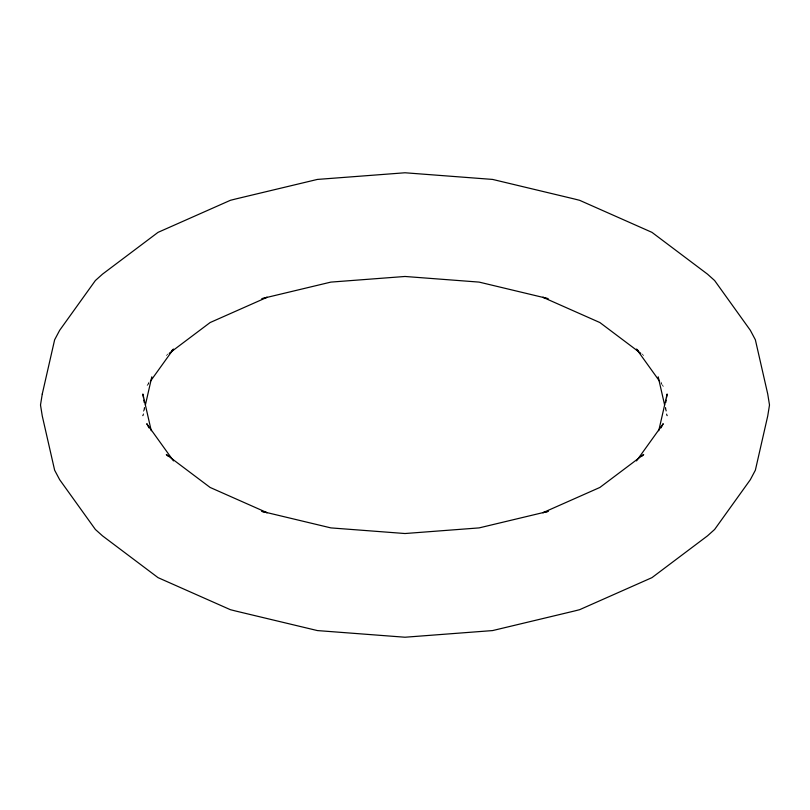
<?xml version="1.0" encoding="UTF-8"?>
<svg xmlns="http://www.w3.org/2000/svg" width="810" height="810" viewBox="0 0 810 810"><rect width="100%" height="100%" fill="white"/><g stroke="black" fill="none" stroke-linecap="round" stroke-linejoin="round"><path stroke-width="0.61" stroke-dasharray="4.05 3.04" d="M144.251 407.45L142.864 416.006L144.818 407.44M149.01 382.097L146.772 386.309L148.939 383.292M166.313 355.499L168.105 353.899M641.895 353.899L643.687 355.499M661.061 383.292L663.228 386.309L660.99 382.097M665.182 407.44L667.136 416.006L665.749 407.45"/><path stroke-width="1.21" d="M665.749 402.55L666.144 400.11M666.539 397.659L667.136 393.994L658.753 430.717M145.385 404.99L151.804 376.832M660.99 427.903L663.228 423.691L636.518 460.91M150.387 381.277L173.482 349.09L171.69 350.69M641.895 456.101L643.687 454.501L599.886 487.448L542.801 512.74L548.198 511.373L479.125 527.897L405 533.527L330.875 527.897L261.802 511.373L267.199 512.74L210.114 487.448L166.313 454.501L168.105 456.101M169.3 353.251L210.114 322.552L267.199 297.26L261.802 298.627M264.232 298.05L330.875 282.103L405 276.473L479.125 282.103L545.768 298.05M548.198 298.627L542.801 297.26L599.886 322.552L640.7 353.251M638.31 350.69L636.518 349.09L659.613 381.277M173.482 460.91L146.772 423.691L149.01 427.903M658.196 376.832L664.615 404.99M151.247 430.717L142.864 393.994L143.461 397.659M143.856 400.11L144.251 402.55M42.272 393.994L40.5 405L42.272 416.006L54.634 470.205L59.657 479.682L95.377 529.467L102.546 535.886L158.041 577.641L230.374 609.687L235.771 611.054L317.399 630.575L405 637.227L492.601 630.575L574.229 611.054L579.626 609.687L651.959 577.641L707.454 535.886L714.622 529.467L750.344 479.682L755.365 470.205L767.728 416.006L769.5 405L767.728 393.994L755.365 339.795L750.344 330.318L714.622 280.533L707.454 274.114L651.959 232.359L579.626 200.313L574.229 198.946L492.601 179.425L405 172.773L317.399 179.425L235.771 198.946L230.374 200.313L158.041 232.359L102.546 274.114L95.377 280.533L59.657 330.318L54.634 339.795L42.272 393.994"/></g></svg>
